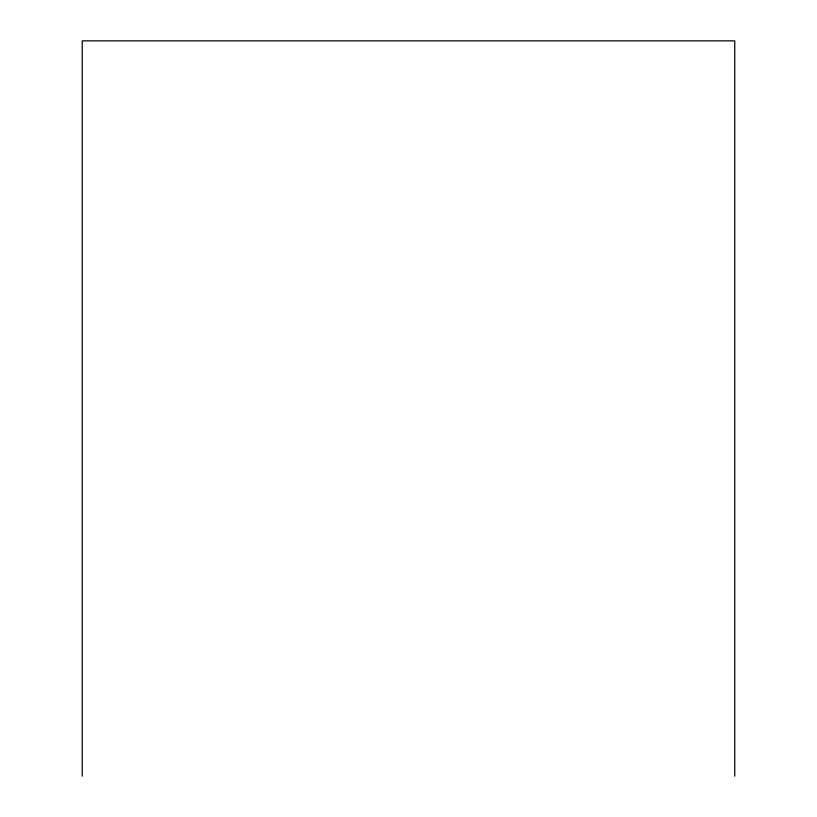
<?xml version="1.0" encoding="UTF-8"?>
<svg xmlns="http://www.w3.org/2000/svg" width="817" height="817" viewBox="0 0 817 817"><rect width="100%" height="100%" fill="white"/><g stroke="black" fill="none" stroke-linecap="round" stroke-linejoin="round"><path stroke-width="1.23" d="M734.759 776.15L734.759 40.85L82.241 40.85L82.241 776.15"/></g></svg>
